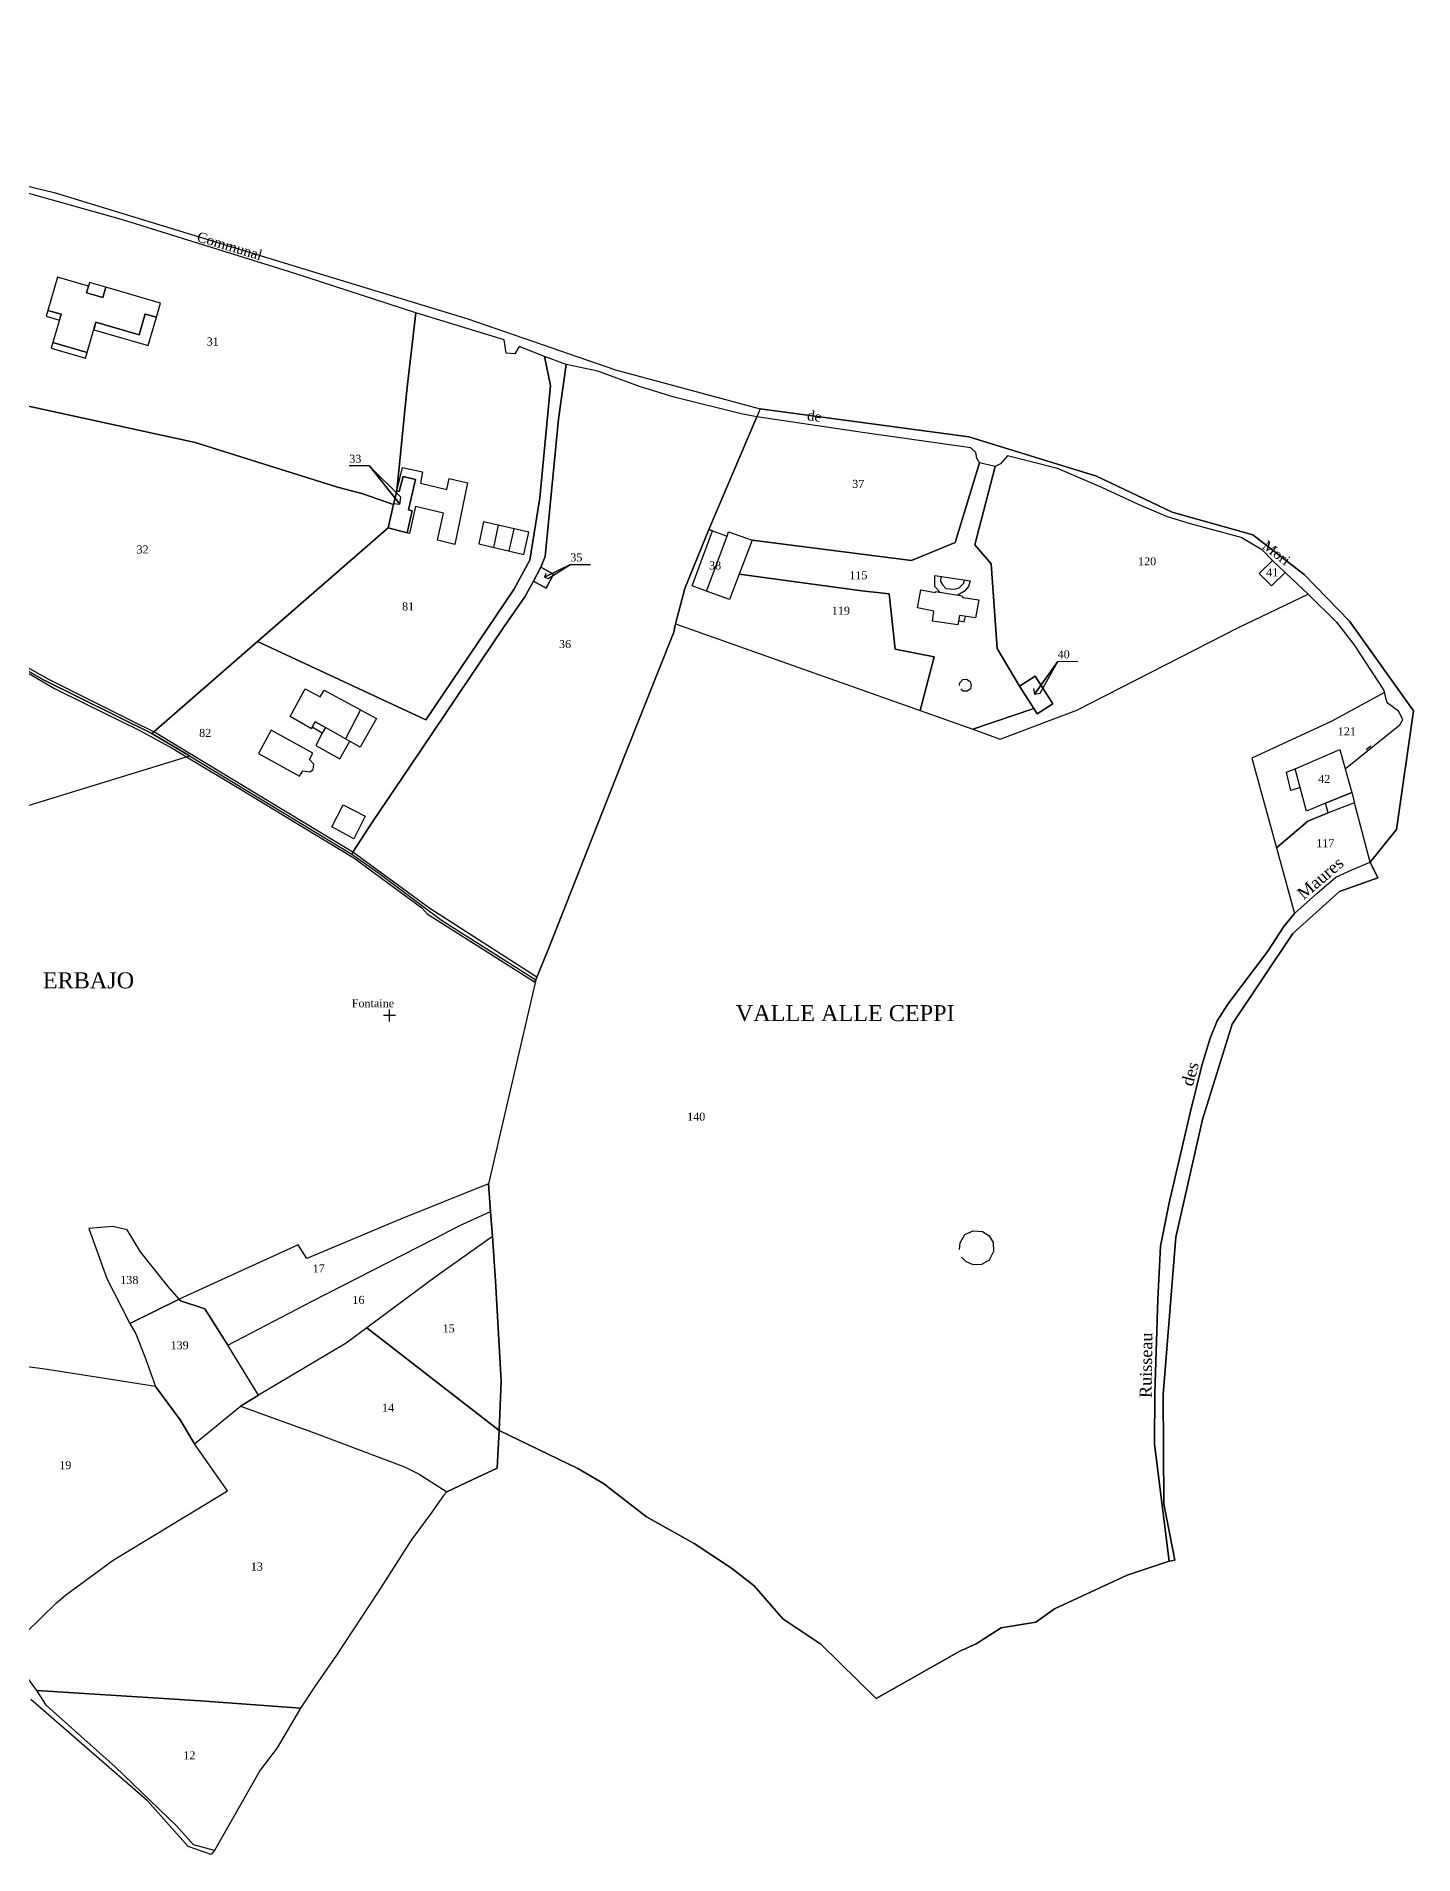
# Model space of a CAD drawing. Extents: x 1208069 to 1208800, y 6151633 to 6153055.
# Drawn here: x 1208399.7 to 1208743.9, y 6152600.3 to 6153054.8 of the extents above; entities that cross this region are included whole.
import ezdxf

# ---------------------------------------------------------------- set-up
doc = ezdxf.new("R2010")
doc.units = 0
doc.linetypes.add('CONTINU', pattern=[0])
doc.layers.get('0').update_dxf_attribs({"linetype": 'CONTINU'})
for name, color, linetype in [('1LIEUDIT', 7, 'CONTINU'), ('1PARCELLE', 7, 'CONTINU'), ('1SECTION', 7, 'CONTINU'), ('1SUBDSECT', 7, 'CONTINU'), ('1TRONFLUV', 7, 'CONTINU'), ('1ZONCOMM', 7, 'CONTINU'), ('3BATIDUR', 7, 'CONTINU'), ('3BATILEGER', 7, 'CONTINU'), ('3CALVAIRE', 7, 'CONTINU'), ('3CALVAIRETEX', 7, 'CONTINU'), ('3FISCLINE', 7, 'CONTINUOUS'), ('3FLECHEPAR', 7, 'CONTINU'), ('3LIEUDITTEX', 7, 'CONTINU'), ('3MURNONMI', 7, 'CONTINU'), ('3PARCELLETEX', 7, 'CONTINU'), ('3PISCINE', 7, 'CONTINUOUS'), ('3TRONFLUVTEX', 7, 'CONTINU'), ('3ZONCOMMTEX', 7, 'CONTINU')]:
    doc.layers.add(name, color=color, linetype=linetype)
doc.styles.get("Standard").update_dxf_attribs({"font": 'Times New Roman'})

# ---------------------------------------------------------------- blocks, each defined once
blk = doc.blocks.new('DETATOPO')
for points in [[(-1.5, 0), (1.5, 0)], [(0, -1.5), (0, 1.5)]]:
    blk.add_lwpolyline(points)
blk = doc.blocks.new('MURNOMI')
blk.add_line((-0.75, 0.5), (0.75, 0.5))

msp = doc.modelspace()

# ---------------------------------------------------------------- linework, layer by layer
at = {"layer": '1LIEUDIT'}
msp.add_lwpolyline([(1208303.16, 6153040.18), (1208404.16, 6153015.8), (1208473.63, 6152994.56), (1208507.54, 6152984.18), (1208544.46, 6152971.47), (1208580.65, 6152961.74), (1208579.76, 6152959.7), (1208567.76, 6152931.57), (1208561.78, 6152916.81), (1208559.45, 6152907.98), (1208559.02, 6152905.89), (1208546.79, 6152875.15), (1208527.71, 6152826.69), (1208524.83, 6152819.65), (1208524.56, 6152818.99), (1208512.71, 6152767.98), (1208513.24, 6152761.08), (1208513.73, 6152754.76), (1208514.49, 6152743.7), (1208515.94, 6152718.6), (1208515.37, 6152706.3), (1208514.88, 6152696.86), (1208508.64, 6152694), (1208502.36, 6152690.96), (1208501.45, 6152690.08), (1208498.15, 6152685.32), (1208493.4, 6152678.92), (1208485.17, 6152665.98), (1208474.72, 6152650.11), (1208469.31, 6152642.3), (1208465.74, 6152636.9), (1208459.9, 6152626.95), (1208455.63, 6152621.35), (1208444.25, 6152601.33), (1208443.39, 6152600.27), (1208437.71, 6152602.28), (1208427.49, 6152613.71), (1208398.34, 6152639.04)], dxfattribs=at)
msp.add_lwpolyline([(1208512.71, 6152767.98), (1208513.24, 6152761.08), (1208513.73, 6152754.76), (1208514.49, 6152743.7), (1208515.94, 6152718.6), (1208515.37, 6152706.3), (1208535.09, 6152696.81), (1208541.46, 6152693.05), (1208552.21, 6152684.72), (1208564.16, 6152678.06), (1208573.48, 6152671.86), (1208579.09, 6152667.48), (1208586.29, 6152659.25), (1208595.81, 6152652.92), (1208609.59, 6152639.34), (1208630.51, 6152651.17), (1208634.59, 6152652.98), (1208640.82, 6152656.99), (1208649.53, 6152658.36), (1208654.15, 6152661.7), (1208672.38, 6152670.13), (1208682.81, 6152673.6), (1208684.3, 6152673.9), (1208681.55, 6152688), (1208681.31, 6152715.32), (1208684.47, 6152754.59), (1208691.14, 6152784.01), (1208698.55, 6152807.84), (1208713.79, 6152830.52), (1208725.39, 6152841.01), (1208734.97, 6152844.43), (1208733.11, 6152848.34), (1208739.65, 6152856.54), (1208743.94, 6152886.18), (1208727.88, 6152908.64), (1208716.59, 6152920.29), (1208703.79, 6152930.23), (1208683.61, 6152935.9), (1208664.65, 6152944.86), (1208632.74, 6152954.68), (1208580.65, 6152961.74), (1208579.76, 6152959.7), (1208567.76, 6152931.57), (1208561.78, 6152916.81), (1208559.45, 6152907.98), (1208559.02, 6152905.89), (1208546.79, 6152875.15), (1208527.71, 6152826.69), (1208524.83, 6152819.65), (1208524.56, 6152818.99), (1208512.71, 6152767.98)], close=True, dxfattribs=at)
at = {"layer": '1PARCELLE'}
for points in [[(1208384.78, 6152971.24), (1208388.65, 6152969.44), (1208389.89, 6152965.52), (1208396.64, 6152962.59), (1208439.4, 6152953.3), (1208475, 6152942.13), (1208481.07, 6152940.53), (1208489.03, 6152937.76), (1208489.86, 6152941.16), (1208492.34, 6152966.39), (1208494.6, 6152985.71), (1208464.09, 6152995.64), (1208421, 6153009.03), (1208396.37, 6153015.97), (1208395.68, 6153012.48), (1208388.6, 6152984.8), (1208387.95, 6152982.17), (1208386.07, 6152975.59), (1208384.78, 6152971.24)], [(1208487.63, 6152931.96), (1208454.97, 6152903.55), (1208497.04, 6152883.96), (1208519.08, 6152916.56), (1208523.08, 6152923.9), (1208525.57, 6152939.48), (1208528.2, 6152967.51), (1208526.7, 6152974.82), (1208520.43, 6152977.32), (1208519.31, 6152975.44), (1208517.16, 6152975.61), (1208516.64, 6152978.93), (1208494.6, 6152985.71), (1208492.34, 6152966.39), (1208489.86, 6152941.16), (1208490.42, 6152941.01), (1208491.39, 6152944.77), (1208494.45, 6152944.04), (1208492.71, 6152936.44), (1208493.67, 6152936.2), (1208492.43, 6152930.69), (1208487.63, 6152931.96)], [(1208361.74, 6152905.18), (1208365, 6152905.53), (1208370.25, 6152905.16), (1208372.84, 6152904.79), (1208391.06, 6152899.97), (1208401.52, 6152893.96), (1208428.6, 6152880.52), (1208429.12, 6152880.98), (1208454.97, 6152903.55), (1208487.63, 6152931.96), (1208489.03, 6152937.76), (1208481.07, 6152940.53), (1208475, 6152942.13), (1208439.4, 6152953.3), (1208396.64, 6152962.59), (1208389.89, 6152965.52), (1208388.65, 6152969.44), (1208384.78, 6152971.24), (1208371.26, 6152973.15), (1208366.44, 6152937.99), (1208361.9, 6152907.5), (1208361.78, 6152905.78), (1208361.74, 6152905.18)], [(1208437.97, 6152874.92), (1208478.55, 6152850.41), (1208478.83, 6152850.85), (1208483.75, 6152858.42), (1208493.36, 6152872.66), (1208516.46, 6152907.06), (1208521.78, 6152914.7), (1208523.94, 6152918.58), (1208525.81, 6152922.13), (1208526.92, 6152924.77), (1208530.24, 6152959.12), (1208532.18, 6152972.78), (1208526.7, 6152974.82), (1208528.2, 6152967.51), (1208525.57, 6152939.48), (1208523.08, 6152923.9), (1208519.08, 6152916.56), (1208497.04, 6152883.96), (1208454.97, 6152903.55), (1208429.12, 6152880.98), (1208428.6, 6152880.52), (1208437.97, 6152874.92)], [(1208478.55, 6152850.41), (1208485.33, 6152845.66), (1208500.95, 6152833.87), (1208524.56, 6152818.99), (1208524.83, 6152819.65), (1208527.71, 6152826.69), (1208546.79, 6152875.15), (1208559.02, 6152905.89), (1208559.45, 6152907.98), (1208561.78, 6152916.81), (1208567.76, 6152931.57), (1208579.76, 6152959.7), (1208575.92, 6152960.43), (1208559.11, 6152964.61), (1208550.44, 6152967.27), (1208540.03, 6152971.11), (1208532.18, 6152972.78), (1208530.24, 6152959.12), (1208526.92, 6152924.77), (1208525.81, 6152922.13), (1208528.99, 6152920.37), (1208527.15, 6152916.87), (1208523.94, 6152918.58), (1208521.78, 6152914.7), (1208516.46, 6152907.06), (1208493.36, 6152872.66), (1208483.75, 6152858.42), (1208478.83, 6152850.85), (1208478.55, 6152850.41)], [(1208578.59, 6152928.84), (1208618.43, 6152923.75), (1208629.39, 6152928.3), (1208635.46, 6152948.19), (1208634.75, 6152949.33), (1208634.54, 6152950.8), (1208633.29, 6152951.91), (1208606.24, 6152955.79), (1208579.76, 6152959.7), (1208567.76, 6152931.57), (1208568.75, 6152931.21), (1208572.35, 6152929.85), (1208572.75, 6152930.91), (1208578.59, 6152928.84)], [(1208633.79, 6152881.58), (1208640.6, 6152879.14), (1208659.73, 6152886.36), (1208700.19, 6152907.03), (1208717.56, 6152915.35), (1208711.82, 6152920.75), (1208708.45, 6152917.44), (1208705.33, 6152920.5), (1208708.64, 6152923.78), (1208706.19, 6152926.36), (1208700.87, 6152929.53), (1208688.18, 6152932.96), (1208682.43, 6152934.71), (1208675.22, 6152937.81), (1208665.99, 6152942.07), (1208654.94, 6152946.8), (1208642.46, 6152949.95), (1208640.7, 6152947.96), (1208639.4, 6152947.28), (1208634.27, 6152927.69), (1208638.39, 6152922.94), (1208639.85, 6152901.75), (1208645.44, 6152892.41), (1208649.33, 6152894.91), (1208653.8, 6152887.93), (1208649.87, 6152885.42), (1208649.02, 6152886.76), (1208633.79, 6152881.58)], [(1208489.03, 6152937.76), (1208487.63, 6152931.96), (1208492.43, 6152930.69), (1208493.67, 6152936.2), (1208492.71, 6152936.44), (1208494.45, 6152944.04), (1208491.39, 6152944.77), (1208490.42, 6152941.01), (1208489.86, 6152941.16), (1208489.03, 6152937.76)], [(1208620.59, 6152886.32), (1208633.79, 6152881.58), (1208649.02, 6152886.76), (1208645.44, 6152892.41), (1208639.85, 6152901.75), (1208638.39, 6152922.94), (1208634.27, 6152927.69), (1208639.4, 6152947.28), (1208635.46, 6152948.19), (1208629.39, 6152928.3), (1208618.43, 6152923.75), (1208578.59, 6152928.84), (1208575.36, 6152920.36), (1208606.04, 6152916.19), (1208612.84, 6152915.46), (1208614.4, 6152901.61), (1208624.14, 6152899.72), (1208620.59, 6152886.32)], [(1208559.45, 6152907.98), (1208620.59, 6152886.32), (1208624.14, 6152899.72), (1208614.4, 6152901.61), (1208612.84, 6152915.46), (1208606.04, 6152916.19), (1208575.36, 6152920.36), (1208572.95, 6152914.06), (1208567.21, 6152916.1), (1208563.66, 6152917.44), (1208568.75, 6152931.21), (1208567.76, 6152931.57), (1208561.78, 6152916.81), (1208559.45, 6152907.98)], [(1208578.59, 6152928.84), (1208575.36, 6152920.36), (1208572.95, 6152914.06), (1208567.21, 6152916.1), (1208563.66, 6152917.44), (1208568.75, 6152931.21), (1208572.35, 6152929.85), (1208572.75, 6152930.91), (1208578.59, 6152928.84)], [(1208523.94, 6152918.58), (1208527.15, 6152916.87), (1208528.99, 6152920.37), (1208525.81, 6152922.13), (1208523.94, 6152918.58)], [(1208711.82, 6152920.75), (1208708.45, 6152917.44), (1208705.33, 6152920.5), (1208708.64, 6152923.78), (1208711.82, 6152920.75)], [(1208391.23, 6152860.54), (1208437.3, 6152874.71), (1208437.97, 6152874.92), (1208428.6, 6152880.52), (1208401.52, 6152893.96), (1208391.06, 6152899.97), (1208372.84, 6152904.79), (1208370.25, 6152905.16), (1208365, 6152905.53), (1208361.74, 6152905.18), (1208361.71, 6152904.74), (1208360.38, 6152885.89), (1208360.13, 6152881.87), (1208363.88, 6152879.48), (1208365.82, 6152878.15), (1208367.55, 6152876.94), (1208372, 6152873.87), (1208391.23, 6152860.54)], [(1208645.44, 6152892.41), (1208649.02, 6152886.76), (1208649.87, 6152885.42), (1208653.8, 6152887.93), (1208649.33, 6152894.91), (1208645.44, 6152892.41)], [(1208736.68, 6152890.75), (1208723.3, 6152883.54), (1208703.48, 6152874.36), (1208709.65, 6152851.92), (1208717.54, 6152858.66), (1208722.56, 6152860.7), (1208721.89, 6152863.08), (1208717.17, 6152861.15), (1208715.56, 6152867.05), (1208713.26, 6152866.32), (1208712.16, 6152870.88), (1208714.3, 6152871.7), (1208725.52, 6152876.52), (1208726.84, 6152871.7), (1208740.52, 6152882.69), (1208741.24, 6152884.01), (1208740.15, 6152886.11), (1208737.31, 6152888.23), (1208736.68, 6152890.75)], [(1208729.16, 6152863.21), (1208722.56, 6152860.7), (1208721.89, 6152863.08), (1208717.17, 6152861.15), (1208715.56, 6152867.05), (1208713.26, 6152866.32), (1208712.16, 6152870.88), (1208714.3, 6152871.7), (1208725.52, 6152876.52), (1208726.84, 6152871.7), (1208728.46, 6152865.77), (1208729.16, 6152863.21)], [(1208709.65, 6152851.92), (1208714.14, 6152835.57), (1208719.74, 6152840.57), (1208724.54, 6152844.61), (1208728.49, 6152846.47), (1208733.11, 6152848.34), (1208729.16, 6152863.21), (1208722.56, 6152860.7), (1208717.54, 6152858.66), (1208709.65, 6152851.92)], [(1208513.24, 6152761.08), (1208512.71, 6152767.98), (1208490.77, 6152759.13), (1208467.35, 6152749.33), (1208465.2, 6152752.7), (1208435.44, 6152739.11), (1208435.79, 6152738.71), (1208441.87, 6152736.69), (1208447.6, 6152727.62), (1208468.63, 6152738.65), (1208499.14, 6152754.25), (1208505.4, 6152757.44), (1208513.24, 6152761.08)], [(1208513.24, 6152761.08), (1208513.73, 6152754.76), (1208499.78, 6152744.87), (1208482.33, 6152731.97), (1208477.13, 6152728.1), (1208455.27, 6152715.16), (1208447.6, 6152727.62), (1208468.63, 6152738.65), (1208499.14, 6152754.25), (1208505.4, 6152757.44), (1208513.24, 6152761.08)], [(1208435.44, 6152739.11), (1208432.57, 6152742.35), (1208425.73, 6152750.94), (1208422.45, 6152756.48), (1208418.81, 6152757.33), (1208412.88, 6152756.81), (1208417.33, 6152744.28), (1208423.13, 6152733.07), (1208435.44, 6152739.11)], [(1208515.37, 6152706.3), (1208515.94, 6152718.6), (1208514.49, 6152743.7), (1208513.73, 6152754.76), (1208499.78, 6152744.87), (1208482.33, 6152731.97), (1208515.37, 6152706.3)], [(1208435.44, 6152739.11), (1208423.13, 6152733.07), (1208424.56, 6152730.47), (1208427.01, 6152724.29), (1208429.5, 6152717.33), (1208435.67, 6152708.94), (1208439.24, 6152702.96), (1208450.73, 6152712.36), (1208455.27, 6152715.16), (1208447.6, 6152727.62), (1208441.87, 6152736.69), (1208435.79, 6152738.71), (1208435.44, 6152739.11)], [(1208515.37, 6152706.3), (1208482.33, 6152731.97), (1208477.13, 6152728.1), (1208455.27, 6152715.16), (1208450.73, 6152712.36), (1208468.73, 6152705.88), (1208491.77, 6152697.21), (1208495.44, 6152695.34), (1208502.36, 6152690.96), (1208508.64, 6152694), (1208514.88, 6152696.86), (1208515.37, 6152706.3)], [(1208429.5, 6152717.33), (1208402.44, 6152721.51), (1208372.29, 6152725.61), (1208371.04, 6152717.96), (1208375.28, 6152704.29), (1208386.06, 6152683.01), (1208387.32, 6152677.54), (1208390.82, 6152659.23), (1208392.32, 6152653.73), (1208393.35, 6152652.02), (1208404.73, 6152663.21), (1208407.02, 6152665.14), (1208418.91, 6152673.86), (1208447.48, 6152691.24), (1208439.24, 6152702.96), (1208435.67, 6152708.94), (1208429.5, 6152717.33)], [(1208393.35, 6152652.02), (1208404.73, 6152663.21), (1208407.02, 6152665.14), (1208418.91, 6152673.86), (1208447.48, 6152691.24), (1208439.24, 6152702.96), (1208450.73, 6152712.36), (1208468.73, 6152705.88), (1208491.77, 6152697.21), (1208495.44, 6152695.34), (1208502.36, 6152690.96), (1208501.45, 6152690.08), (1208498.15, 6152685.32), (1208493.4, 6152678.92), (1208485.17, 6152665.98), (1208474.72, 6152650.11), (1208469.31, 6152642.3), (1208465.74, 6152636.9), (1208440.77, 6152638.75), (1208399.82, 6152641.27), (1208396.47, 6152645.96), (1208393.43, 6152649.89), (1208393.35, 6152652.02)], [(1208399.82, 6152641.27), (1208440.77, 6152638.75), (1208465.74, 6152636.9), (1208459.9, 6152626.95), (1208455.63, 6152621.35), (1208444.25, 6152601.33), (1208439.03, 6152602.68), (1208434.76, 6152607.45), (1208419.39, 6152622.23), (1208402.27, 6152637.56), (1208399.82, 6152641.27)]]:
    msp.add_lwpolyline(points, close=True, dxfattribs=at)
msp.add_lwpolyline([(1208391.23, 6152860.54), (1208437.3, 6152874.71), (1208437.97, 6152874.92), (1208478.55, 6152850.41), (1208485.33, 6152845.66), (1208500.95, 6152833.87), (1208524.56, 6152818.99), (1208524.83, 6152819.65), (1208527.71, 6152826.69), (1208546.79, 6152875.15), (1208559.02, 6152905.89), (1208559.45, 6152907.98), (1208620.59, 6152886.32), (1208633.79, 6152881.58), (1208640.6, 6152879.14), (1208659.73, 6152886.36), (1208700.19, 6152907.03), (1208717.56, 6152915.35), (1208724.66, 6152908.37), (1208729.01, 6152902.79), (1208736.38, 6152891.46), (1208736.68, 6152890.75), (1208723.3, 6152883.54), (1208703.48, 6152874.36), (1208709.65, 6152851.92), (1208714.14, 6152835.57), (1208711.49, 6152832.29), (1208707.51, 6152826.15), (1208697.54, 6152812.89), (1208694.85, 6152808.73), (1208693.09, 6152804.35), (1208691.03, 6152797.55), (1208688.06, 6152785.71), (1208682.81, 6152763.18), (1208680.65, 6152752.35), (1208680.02, 6152739.05), (1208679.26, 6152715.6), (1208679.15, 6152702.85), (1208682.81, 6152673.6), (1208672.38, 6152670.13), (1208654.15, 6152661.7), (1208649.53, 6152658.36), (1208640.82, 6152656.99), (1208634.59, 6152652.98), (1208630.51, 6152651.17), (1208609.59, 6152639.34), (1208595.81, 6152652.92), (1208586.29, 6152659.25), (1208579.09, 6152667.48), (1208573.48, 6152671.86), (1208564.16, 6152678.06), (1208552.21, 6152684.72), (1208541.46, 6152693.05), (1208535.09, 6152696.81), (1208515.37, 6152706.3), (1208515.94, 6152718.6), (1208514.49, 6152743.7), (1208513.73, 6152754.76), (1208513.24, 6152761.08), (1208513.24, 6152761.08), (1208512.71, 6152767.98), (1208490.77, 6152759.13), (1208467.35, 6152749.33), (1208465.2, 6152752.7), (1208435.44, 6152739.11), (1208432.57, 6152742.35), (1208425.73, 6152750.94), (1208422.45, 6152756.48), (1208418.81, 6152757.33), (1208412.88, 6152756.81), (1208417.33, 6152744.28), (1208423.13, 6152733.07), (1208424.56, 6152730.47), (1208427.01, 6152724.29), (1208429.5, 6152717.33), (1208402.44, 6152721.51), (1208372.29, 6152725.61)], dxfattribs=at)
at = {"layer": '1SECTION'}
msp.add_lwpolyline([(1208303.16, 6153040.18), (1208404.16, 6153015.8), (1208473.63, 6152994.56), (1208507.54, 6152984.18), (1208544.46, 6152971.47), (1208580.65, 6152961.74), (1208632.74, 6152954.68), (1208664.65, 6152944.86), (1208683.61, 6152935.9), (1208703.79, 6152930.23), (1208716.59, 6152920.29), (1208727.88, 6152908.64), (1208743.94, 6152886.18), (1208739.65, 6152856.54), (1208733.11, 6152848.34), (1208734.97, 6152844.43), (1208725.39, 6152841.01), (1208713.79, 6152830.52), (1208698.55, 6152807.84), (1208691.14, 6152784.01), (1208684.47, 6152754.59), (1208681.31, 6152715.32), (1208681.55, 6152688), (1208684.3, 6152673.9), (1208682.81, 6152673.6), (1208672.38, 6152670.13), (1208654.15, 6152661.7), (1208649.53, 6152658.36), (1208640.82, 6152656.99), (1208634.59, 6152652.98), (1208630.51, 6152651.17), (1208609.59, 6152639.34), (1208595.81, 6152652.92), (1208586.29, 6152659.25), (1208579.09, 6152667.48), (1208573.48, 6152671.86), (1208564.16, 6152678.06), (1208552.21, 6152684.72), (1208541.46, 6152693.05), (1208535.09, 6152696.81), (1208515.37, 6152706.3), (1208514.88, 6152696.86), (1208508.64, 6152694), (1208502.36, 6152690.96), (1208501.45, 6152690.08), (1208498.15, 6152685.32), (1208493.4, 6152678.92), (1208485.17, 6152665.98), (1208474.72, 6152650.11), (1208469.31, 6152642.3), (1208465.74, 6152636.9), (1208459.9, 6152626.95), (1208455.63, 6152621.35), (1208444.25, 6152601.33), (1208443.39, 6152600.27), (1208437.71, 6152602.28), (1208427.49, 6152613.71), (1208398.34, 6152639.04)], dxfattribs=at)
at = {"layer": '1SUBDSECT'}
msp.add_lwpolyline([(1208303.16, 6153040.18), (1208404.16, 6153015.8), (1208473.63, 6152994.56), (1208507.54, 6152984.18), (1208544.46, 6152971.47), (1208580.65, 6152961.74), (1208632.74, 6152954.68), (1208664.65, 6152944.86), (1208683.61, 6152935.9), (1208703.79, 6152930.23), (1208716.59, 6152920.29), (1208727.88, 6152908.64), (1208743.94, 6152886.18), (1208739.65, 6152856.54), (1208733.11, 6152848.34), (1208734.97, 6152844.43), (1208725.39, 6152841.01), (1208713.79, 6152830.52), (1208698.55, 6152807.84), (1208691.14, 6152784.01), (1208684.47, 6152754.59), (1208681.31, 6152715.32), (1208681.55, 6152688), (1208684.3, 6152673.9), (1208682.81, 6152673.6), (1208672.38, 6152670.13), (1208654.15, 6152661.7), (1208649.53, 6152658.36), (1208640.82, 6152656.99), (1208634.59, 6152652.98), (1208630.51, 6152651.17), (1208609.59, 6152639.34), (1208595.81, 6152652.92), (1208586.29, 6152659.25), (1208579.09, 6152667.48), (1208573.48, 6152671.86), (1208564.16, 6152678.06), (1208552.21, 6152684.72), (1208541.46, 6152693.05), (1208535.09, 6152696.81), (1208515.37, 6152706.3), (1208514.88, 6152696.86), (1208508.64, 6152694), (1208502.36, 6152690.96), (1208501.45, 6152690.08), (1208498.15, 6152685.32), (1208493.4, 6152678.92), (1208485.17, 6152665.98), (1208474.72, 6152650.11), (1208469.31, 6152642.3), (1208465.74, 6152636.9), (1208459.9, 6152626.95), (1208455.63, 6152621.35), (1208444.25, 6152601.33), (1208443.39, 6152600.27), (1208437.71, 6152602.28), (1208427.49, 6152613.71), (1208398.34, 6152639.04)], dxfattribs=at)
at = {"layer": '1TRONFLUV'}
msp.add_lwpolyline([(1208390.91, 6152899.58), (1208404.24, 6152891.81), (1208411.89, 6152888), (1208425.44, 6152881.33), (1208433.82, 6152876.82), (1208437.3, 6152874.71), (1208450.76, 6152866.61), (1208466.23, 6152857.17), (1208479.09, 6152849.44), (1208496.08, 6152836.96), (1208497.44, 6152835.44), (1208509.87, 6152827.58), (1208524.22, 6152818.48), (1208524.56, 6152818.99), (1208524.83, 6152819.65), (1208524.83, 6152819.65), (1208498.11, 6152836.76), (1208478.83, 6152850.85), (1208457.98, 6152863.47), (1208429.12, 6152880.98), (1208424.05, 6152883.43), (1208402.65, 6152894.11), (1208391.81, 6152900.31)], dxfattribs=at)
msp.add_lwpolyline([(1208714.14, 6152835.57), (1208719.74, 6152840.57), (1208724.54, 6152844.61), (1208728.49, 6152846.47), (1208733.11, 6152848.34), (1208734.97, 6152844.43), (1208725.39, 6152841.01), (1208713.79, 6152830.52), (1208698.55, 6152807.84), (1208691.14, 6152784.01), (1208684.47, 6152754.59), (1208681.31, 6152715.32), (1208681.55, 6152688), (1208684.3, 6152673.9), (1208682.81, 6152673.6), (1208679.15, 6152702.85), (1208679.26, 6152715.6), (1208680.02, 6152739.05), (1208680.65, 6152752.35), (1208682.81, 6152763.18), (1208688.06, 6152785.71), (1208691.03, 6152797.55), (1208693.09, 6152804.35), (1208694.85, 6152808.73), (1208697.54, 6152812.89), (1208707.51, 6152826.15), (1208711.49, 6152832.29), (1208714.14, 6152835.57)], close=True, dxfattribs=at)
at = {"layer": '1ZONCOMM'}
msp.add_lwpolyline([(1208118.78, 6153053.29), (1208131.3, 6153054.3), (1208150.49, 6153054.81), (1208169.85, 6153050.05), (1208188.46, 6153043.63), (1208217.72, 6153045.84), (1208256.95, 6153044.78), (1208282.58, 6153043.2), (1208303.16, 6153040.18), (1208404.16, 6153015.8), (1208473.63, 6152994.56), (1208507.54, 6152984.18), (1208544.46, 6152971.47), (1208580.65, 6152961.74), (1208632.74, 6152954.68), (1208664.65, 6152944.86), (1208683.61, 6152935.9), (1208703.79, 6152930.23), (1208716.59, 6152920.29), (1208727.88, 6152908.64), (1208743.94, 6152886.18), (1208739.65, 6152856.54)], dxfattribs=at)
msp.add_lwpolyline([(1208118.78, 6153053.29), (1208131.3, 6153054.3), (1208150.49, 6153054.81), (1208169.85, 6153050.05), (1208188.46, 6153043.63), (1208217.72, 6153045.84), (1208256.95, 6153044.78), (1208282.58, 6153043.2), (1208303.16, 6153040.18), (1208404.16, 6153015.8), (1208473.63, 6152994.56), (1208507.54, 6152984.18), (1208544.46, 6152971.47), (1208580.65, 6152961.74), (1208632.74, 6152954.68), (1208664.65, 6152944.86), (1208683.61, 6152935.9), (1208703.79, 6152930.23), (1208716.59, 6152920.29), (1208727.88, 6152908.64), (1208743.94, 6152886.18), (1208739.65, 6152856.54)], dxfattribs=at)
msp.add_lwpolyline([(1208118.78, 6153053.29), (1208131.3, 6153054.3), (1208150.49, 6153054.81), (1208169.85, 6153050.05), (1208188.46, 6153043.63), (1208217.72, 6153045.84), (1208256.95, 6153044.78), (1208282.58, 6153043.2), (1208303.16, 6153040.18), (1208404.16, 6153015.8), (1208473.63, 6152994.56), (1208507.54, 6152984.18), (1208544.46, 6152971.47), (1208580.65, 6152961.74), (1208632.74, 6152954.68), (1208664.65, 6152944.86), (1208683.61, 6152935.9), (1208703.79, 6152930.23), (1208716.59, 6152920.29), (1208727.88, 6152908.64), (1208743.94, 6152886.18), (1208739.65, 6152856.54)], dxfattribs=at)
at = {"layer": '3BATIDUR'}
for points in [[(1208426.95, 6152985.42), (1208427.04, 6152985.39), (1208429.77, 6152984.59), (1208430.79, 6152988.12), (1208417.06, 6152992.1), (1208416.32, 6152989.55), (1208412.27, 6152990.72), (1208412.75, 6152992.39), (1208405.04, 6152994.63), (1208402.63, 6152986.28), (1208405.92, 6152985.33), (1208403.88, 6152978.28), (1208412.45, 6152975.79), (1208414.64, 6152983.34), (1208425.45, 6152980.21), (1208426.95, 6152985.42)], [(1208487.63, 6152931.96), (1208489.03, 6152937.76), (1208489.86, 6152941.16), (1208490.42, 6152941.01), (1208491.39, 6152944.77), (1208494.45, 6152944.04), (1208492.71, 6152936.44), (1208493.67, 6152936.2), (1208492.43, 6152930.69), (1208487.63, 6152931.96)], [(1208492.43, 6152930.69), (1208493.67, 6152936.2), (1208492.71, 6152936.44), (1208494.45, 6152944.04), (1208491.39, 6152944.77), (1208490.42, 6152941.01), (1208489.86, 6152941.16), (1208491.27, 6152947.02), (1208496.28, 6152945.93), (1208495.75, 6152943.08), (1208502.33, 6152941.56), (1208502.94, 6152944.29), (1208507.49, 6152943.23), (1208504.31, 6152927.8), (1208500.01, 6152928.85), (1208501.51, 6152935.64), (1208494.46, 6152937.32), (1208492.97, 6152930.55), (1208492.43, 6152930.69)], [(1208511.5, 6152933.47), (1208510.34, 6152927.92), (1208521.55, 6152925.3), (1208522.84, 6152930.83), (1208511.5, 6152933.47)], [(1208572.35, 6152929.85), (1208572.75, 6152930.91), (1208578.59, 6152928.84), (1208575.36, 6152920.36), (1208572.95, 6152914.06), (1208567.21, 6152916.1), (1208572.35, 6152929.85)], [(1208523.94, 6152918.58), (1208525.81, 6152922.13), (1208528.99, 6152920.37), (1208527.15, 6152916.87), (1208523.94, 6152918.58)], [(1208711.82, 6152920.75), (1208708.64, 6152923.78), (1208705.33, 6152920.5), (1208708.45, 6152917.44), (1208711.82, 6152920.75)], [(1208620.79, 6152916.43), (1208624.4, 6152915.8), (1208624.45, 6152916.03), (1208631.09, 6152914.91), (1208631.32, 6152914.5), (1208635.24, 6152913.93), (1208634.46, 6152909.43), (1208630.46, 6152910.02), (1208629.99, 6152907.72), (1208623.72, 6152908.63), (1208624.04, 6152911.14), (1208619.94, 6152911.92), (1208620.79, 6152916.43)], [(1208649.02, 6152886.76), (1208649.87, 6152885.42), (1208653.8, 6152887.93), (1208649.33, 6152894.91), (1208645.44, 6152892.41), (1208649.02, 6152886.76)], [(1208463.16, 6152884.79), (1208466.91, 6152891.72), (1208470.66, 6152889.68), (1208471.68, 6152891.38), (1208484.74, 6152884.26), (1208480.68, 6152877.12), (1208471.99, 6152882.02), (1208469.38, 6152883.49), (1208468.64, 6152882.08), (1208468.46, 6152881.74), (1208463.16, 6152884.79)], [(1208721.89, 6152863.08), (1208717.17, 6152861.15), (1208715.56, 6152867.05), (1208714.3, 6152871.7), (1208725.52, 6152876.52), (1208726.84, 6152871.7), (1208728.46, 6152865.77), (1208721.89, 6152863.08)], [(1208473.6, 6152857.23), (1208476.45, 6152862.71), (1208481.9, 6152859.85), (1208479.11, 6152854.23), (1208473.6, 6152857.23)]]:
    msp.add_lwpolyline(points, close=True, dxfattribs=at)
at = {"layer": '3BATILEGER'}
for points in [[(1208417.06, 6152992.1), (1208413.01, 6152993.27), (1208412.75, 6152992.39), (1208412.27, 6152990.72), (1208416.32, 6152989.55), (1208417.06, 6152992.1)], [(1208405.92, 6152985.33), (1208402.63, 6152986.28), (1208402.21, 6152984.85), (1208405.51, 6152983.89), (1208405.92, 6152985.33)], [(1208429.77, 6152984.59), (1208427.04, 6152985.39), (1208426.95, 6152985.42), (1208425.45, 6152980.21), (1208414.64, 6152983.34), (1208414.09, 6152981.43), (1208427.71, 6152977.49), (1208429.77, 6152984.59)], [(1208412.45, 6152975.79), (1208403.88, 6152978.28), (1208403.47, 6152976.83), (1208412.03, 6152974.35), (1208412.45, 6152975.79)], [(1208468.64, 6152882.08), (1208469.38, 6152883.49), (1208471.99, 6152882.02), (1208471.19, 6152880.64), (1208468.64, 6152882.08)], [(1208722.56, 6152860.7), (1208721.89, 6152863.08), (1208728.46, 6152865.77), (1208729.16, 6152863.21), (1208722.56, 6152860.7)]]:
    msp.add_lwpolyline(points, close=True, dxfattribs=at)
at = {"layer": '3FISCLINE'}
for points in [[(1208515.14, 6152932.62), (1208514.01, 6152927.06)], [(1208519.1, 6152931.7), (1208517.81, 6152926.17)], [(1208625.57, 6152915.84), (1208624.32, 6152917.31), (1208624.3, 6152920.06), (1208633.13, 6152918.67), (1208632.68, 6152917.31), (1208631.69, 6152916.15), (1208630.06, 6152915.09)], [(1208625.79, 6152919.82), (1208625.72, 6152918.54), (1208626.26, 6152917.59), (1208627.06, 6152916.78), (1208629.23, 6152916.59), (1208630.37, 6152916.92), (1208631.51, 6152918.1), (1208631.7, 6152918.89)], [(1208630.2, 6152908.75), (1208631.6, 6152908.49), (1208631.91, 6152909.8)], [(1208630.41, 6152892.52), (1208630.5, 6152893.2), (1208631.26, 6152894.04), (1208632.16, 6152894.14), (1208633.07, 6152893.57), (1208633.4, 6152892.71), (1208633.21, 6152891.74), (1208632.35, 6152891.1), (1208631.33, 6152891.16), (1208630.79, 6152891.59)], [(1208480.75, 6152886.44), (1208476.96, 6152879.22)], [(1208471.19, 6152880.64), (1208469.56, 6152877.55), (1208475.6, 6152874.18), (1208478.08, 6152878.58)], [(1208630.45, 6152751.51), (1208630.62, 6152753.23), (1208631.77, 6152755.29), (1208633.88, 6152756.21), (1208636.23, 6152756.04), (1208637.82, 6152754.94), (1208638.87, 6152753.3), (1208638.98, 6152751.06), (1208637.85, 6152748.91), (1208635.95, 6152747.79), (1208633.85, 6152747.72), (1208632, 6152748.52), (1208630.95, 6152749.62)]]:
    msp.add_lwpolyline(points, dxfattribs=at)
at = {"layer": '3FLECHEPAR'}
for points in [[(1208488.88, 6152938.06), (1208490.59, 6152937.88), (1208482.96, 6152947.44), (1208490.58, 6152937.88), (1208490.79, 6152939.58), (1208482.95, 6152947.45), (1208477.94, 6152947.42)], [(1208527.05, 6152920.56), (1208526.73, 6152919.6), (1208533.19, 6152922.77), (1208526.72, 6152919.6), (1208527.68, 6152919.26), (1208533.19, 6152922.76), (1208538.2, 6152922.79)], [(1208648.96, 6152891.76), (1208649.21, 6152890.37), (1208654.98, 6152898.54), (1208649.2, 6152890.37), (1208650.59, 6152890.59), (1208654.98, 6152898.55), (1208659.99, 6152898.58)]]:
    msp.add_lwpolyline(points, dxfattribs=at)
at = {"layer": '3PISCINE'}
msp.add_lwpolyline([(1208458.4, 6152881.4), (1208455.26, 6152875.5), (1208465.46, 6152869.87), (1208466.35, 6152871.21), (1208468.1, 6152870.92), (1208468.91, 6152871.53), (1208469.1, 6152872.87), (1208467.99, 6152874.04), (1208468.85, 6152875.64), (1208458.4, 6152881.4)], close=True, dxfattribs=at)

# ---------------------------------------------------------------- block references
at = {"layer": '3CALVAIRE', "rotation": 90}
msp.add_blockref('DETATOPO', (1208487.99, 6152810.05), dxfattribs=at)
at = {"layer": '3MURNONMI', "rotation": 38.9}
msp.add_blockref('MURNOMI', (1208732.98, 6152876.63), dxfattribs=at)

# ---------------------------------------------------------------- texts
at = {"layer": '3CALVAIRETEX'}
msp.add_text('Fontaine', height=2, dxfattribs=at).set_placement((1208478.56, 6152812.1))
at = {"layer": '3LIEUDITTEX'}
for s, p in [('ERBAJO', (1208401.35, 6152816.83)), ('VALLE ALLE CEPPI', (1208574.53, 6152808.64))]:
    msp.add_text(s, height=4, dxfattribs=at).set_placement(p)
at = {"layer": '3PARCELLETEX'}
for s, p in [('31', (1208442.31, 6152977.53)), ('33', (1208477.94, 6152948.22)), ('37', (1208603.63, 6152941.94)), ('32', (1208424.78, 6152925.54)), ('35', (1208533.18, 6152923.56)), ('38', (1208567.86, 6152921.55)), ('120', (1208675.07, 6152922.6)), ('41', (1208707.09, 6152919.84)), ('115', (1208602.91, 6152919.1)), ('81', (1208491.14, 6152911.3)), ('119', (1208598.53, 6152910.25)), ('36', (1208530.36, 6152901.9)), ('40', (1208654.98, 6152899.35)), ('82', (1208440.42, 6152879.69)), ('121', (1208724.98, 6152880.08)), ('42', (1208720.09, 6152868.19)), ('117', (1208719.6, 6152852.12)), ('140', (1208562.38, 6152783.76)), ('138', (1208420.71, 6152742.93)), ('17', (1208468.79, 6152745.8)), ('16', (1208478.72, 6152737.95)), ('15', (1208501.26, 6152730.83)), ('139', (1208433.27, 6152726.6)), ('14', (1208486.13, 6152710.98)), ('19', (1208405.45, 6152696.62)), ('13', (1208453.33, 6152671.29)), ('12', (1208436.47, 6152624.11))]:
    msp.add_text(s, height=2, dxfattribs=at).set_placement(p)
at = {"layer": '3TRONFLUVTEX'}
for s, rotation, p in [('Maures', 40.6, (1208716.45, 6152838.84)), ('des', 74.3, (1208688.7, 6152792.14)), ('Ruisseau', 89.2, (1208678.44, 6152714.42))]:
    msp.add_text(s, height=3, rotation=rotation, dxfattribs=at).set_placement(p)
at = {"layer": '3ZONCOMMTEX'}
for s, rotation, p in [('Communal', 343.2, (1208439.65, 6153003.65)), ('Communal', 343.2, (1208439.65, 6153003.65)), ('Communal', 343.2, (1208439.65, 6153003.65)), ('de', 352.6, (1208592.23, 6152958.9)), ('de', 352.6, (1208592.23, 6152958.9)), ('de', 352.6, (1208592.23, 6152958.9)), ('Mori', 322.4, (1208705.9, 6152927)), ('Mori', 322.4, (1208705.9, 6152927)), ('Mori', 322.4, (1208705.9, 6152927))]:
    msp.add_text(s, height=2.5, rotation=rotation, dxfattribs=at).set_placement(p)

doc.saveas('drawing.dxf')
